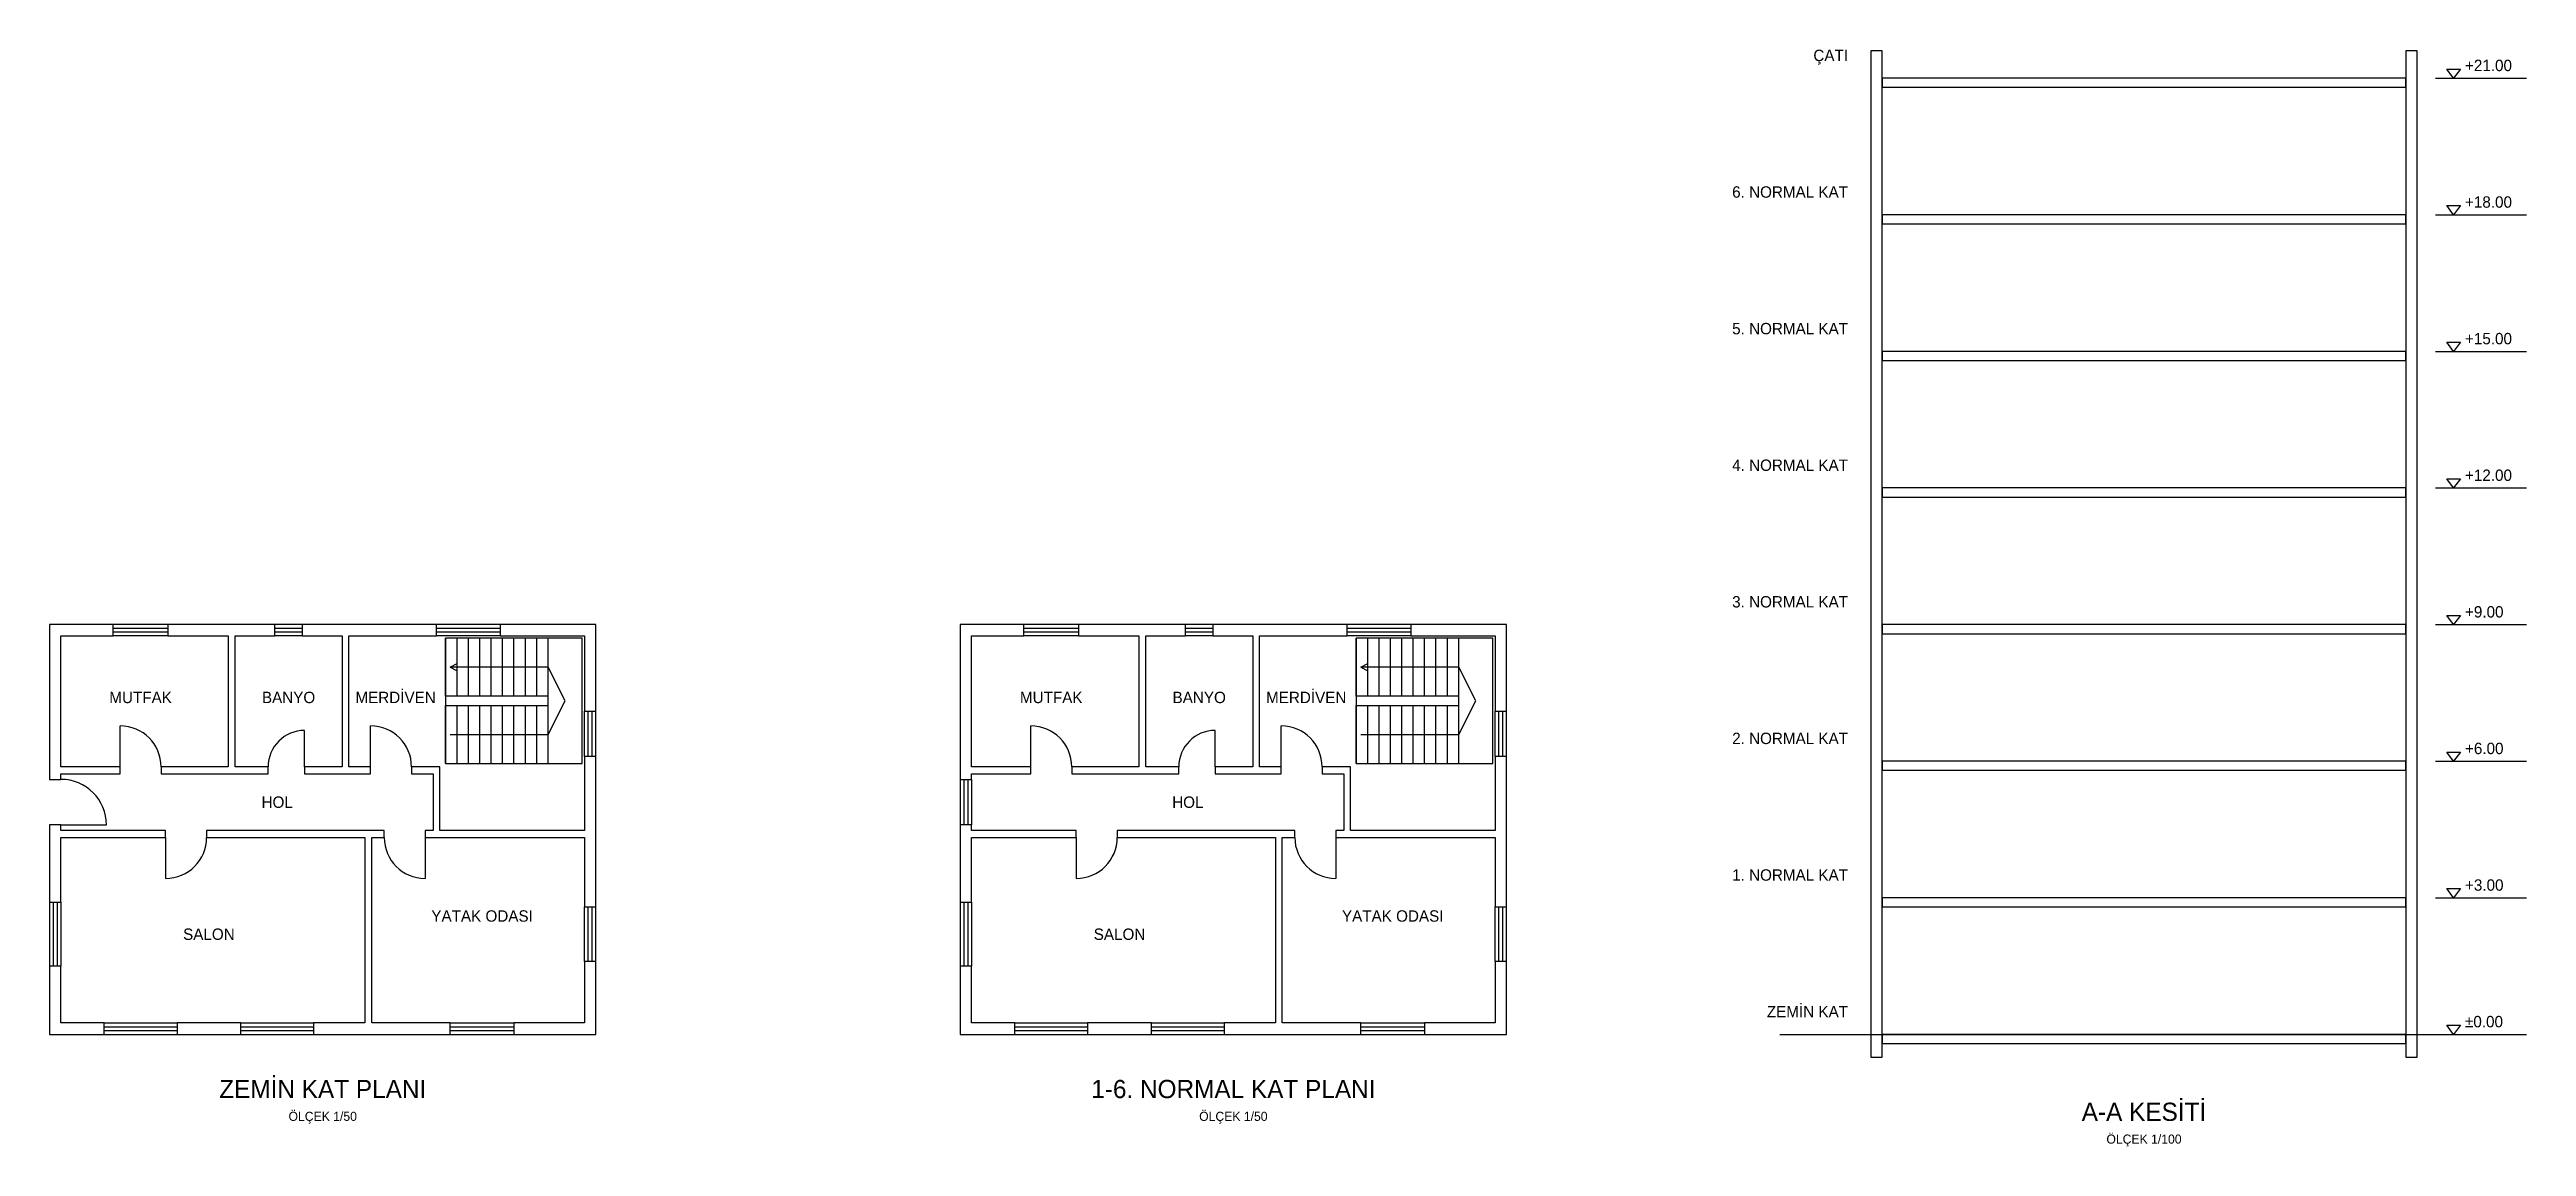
# Model space of a CAD drawing. Header units: centimetres. Extents: x 1000 to 6440, y 754 to 3163.
import ezdxf
from ezdxf.enums import TextEntityAlignment as Align

# ---------------------------------------------------------------- set-up
doc = ezdxf.new("R2010")
doc.units = ezdxf.units.CM
doc.header["$LTSCALE"] = 20
for name, color, linetype in [('DUVAR', 7, 'Continuous'), ('KAPI', 2, 'Continuous'), ('KESIT', 7, 'Continuous'), ('KOT', 1, 'Continuous'), ('MERDIVEN', 6, 'Continuous'), ('PENCERE', 4, 'Continuous'), ('YAZI', 7, 'Continuous')]:
    doc.layers.add(name, color=color, linetype=linetype)

msp = doc.modelspace()

# ---------------------------------------------------------------- linework, layer by layer
at = {"layer": 'DUVAR'}
for points in [[(1000, 1560), (1025, 1560), (1025, 1572.5), (1155, 1572.5), (1155, 1587.5), (1025, 1587.5), (1025, 1875), (1140, 1875), (1140, 1900), (1000, 1900)], [(1245, 1572.5), (1480, 1572.5), (1480, 1587.5), (1407.5, 1587.5), (1407.5, 1875), (1495, 1875), (1495, 1900), (1260, 1900), (1260, 1875), (1392.5, 1875), (1392.5, 1587.5), (1245, 1587.5)], [(1560, 1572.5), (1705, 1572.5), (1705, 1587.5), (1657.5, 1587.5), (1657.5, 1875), (1850, 1875), (1850, 1900), (1555, 1900), (1555, 1875), (1642.5, 1875), (1642.5, 1587.5), (1560, 1587.5)], [(2175, 1710), (2200, 1710), (2200, 1900), (1990, 1900), (1990, 1875), (2175, 1875)], [(3000, 1560), (3025, 1560), (3025, 1572.5), (3155, 1572.5), (3155, 1587.5), (3025, 1587.5), (3025, 1875), (3140, 1875), (3140, 1900), (3000, 1900)], [(3245, 1572.5), (3480, 1572.5), (3480, 1587.5), (3407.5, 1587.5), (3407.5, 1875), (3495, 1875), (3495, 1900), (3260, 1900), (3260, 1875), (3392.5, 1875), (3392.5, 1587.5), (3245, 1587.5)], [(3560, 1572.5), (3705, 1572.5), (3705, 1587.5), (3657.5, 1587.5), (3657.5, 1875), (3850, 1875), (3850, 1900), (3555, 1900), (3555, 1875), (3642.5, 1875), (3642.5, 1587.5), (3560, 1587.5)], [(4175, 1710), (4200, 1710), (4200, 1900), (3990, 1900), (3990, 1875), (4175, 1875)], [(2175, 1280), (2200, 1280), (2200, 1610), (2175, 1610), (2175, 1447.5), (1857.5, 1447.5), (1857.5, 1587.5), (1795, 1587.5), (1795, 1572.5), (1842.5, 1572.5), (1842.5, 1447.5), (1825, 1447.5), (1825, 1432.5), (2175, 1432.5)], [(4175, 1280), (4200, 1280), (4200, 1610), (4175, 1610), (4175, 1447.5), (3857.5, 1447.5), (3857.5, 1587.5), (3795, 1587.5), (3795, 1572.5), (3842.5, 1572.5), (3842.5, 1447.5), (3825, 1447.5), (3825, 1432.5), (4175, 1432.5)], [(1000, 1290), (1025, 1290), (1025, 1432.5), (1255, 1432.5), (1255, 1447.5), (1025, 1447.5), (1025, 1460), (1000, 1460)], [(1580, 1000), (1880, 1000), (1880, 1025), (1707.5, 1025), (1707.5, 1432.5), (1735, 1432.5), (1735, 1447.5), (1345, 1447.5), (1345, 1432.5), (1692.5, 1432.5), (1692.5, 1025), (1580, 1025)], [(3000, 1290), (3025, 1290), (3025, 1432.5), (3255, 1432.5), (3255, 1447.5), (3025, 1447.5), (3025, 1460), (3000, 1460)], [(3580, 1000), (3880, 1000), (3880, 1025), (3707.5, 1025), (3707.5, 1432.5), (3735, 1432.5), (3735, 1447.5), (3345, 1447.5), (3345, 1432.5), (3692.5, 1432.5), (3692.5, 1025), (3580, 1025)], [(1000, 1000), (1120, 1000), (1120, 1025), (1025, 1025), (1025, 1150), (1000, 1150)], [(2020, 1000), (2200, 1000), (2200, 1160), (2175, 1160), (2175, 1025), (2020, 1025)], [(3000, 1000), (3120, 1000), (3120, 1025), (3025, 1025), (3025, 1150), (3000, 1150)], [(4020, 1000), (4200, 1000), (4200, 1160), (4175, 1160), (4175, 1025), (4020, 1025)], [(1280, 1000), (1420, 1000), (1420, 1025), (1280, 1025)], [(3280, 1000), (3420, 1000), (3420, 1025), (3280, 1025)]]:
    msp.add_lwpolyline(points, close=True, dxfattribs=at)
at = {"layer": 'KAPI'}
for p, q in [((1155, 1587.5), (1155, 1677.5)), ((1560, 1587.5), (1560, 1667.5)), ((1705, 1587.5), (1705, 1677.5)), ((3155, 1587.5), (3155, 1677.5)), ((3560, 1587.5), (3560, 1667.5)), ((3705, 1587.5), (3705, 1677.5)), ((1025, 1460), (1125, 1460)), ((1255, 1432.5), (1255, 1342.5)), ((1825, 1432.5), (1825, 1342.5)), ((3255, 1432.5), (3255, 1342.5)), ((3825, 1432.5), (3825, 1342.5))]:
    msp.add_line(p, q, dxfattribs=at)
for centre, radius, start, end in [((1155, 1587.5), 90, 0, 90), ((1560, 1587.5), 80, 90, 180), ((1705, 1587.5), 90, 0, 90), ((3155, 1587.5), 90, 0, 90), ((3560, 1587.5), 80, 90, 180), ((3705, 1587.5), 90, 0, 90), ((1025, 1460), 100, 0, 90), ((1255, 1432.5), 90, 270, 0), ((1825, 1432.5), 90, 180, 270), ((3255, 1432.5), 90, 270, 0), ((3825, 1432.5), 90, 180, 270)]:
    msp.add_arc(centre, radius, start, end, dxfattribs=at)
at = {"layer": 'KESIT'}
msp.add_line((4800, 1000), (6400, 1000), dxfattribs=at)
for points in [[(5000, 950), (5025, 950), (5025, 3160), (5000, 3160)], [(6175, 950), (6200, 950), (6200, 3160), (6175, 3160)], [(5025, 3080), (6175, 3080), (6175, 3100), (5025, 3100)], [(5025, 2780), (6175, 2780), (6175, 2800), (5025, 2800)], [(5025, 2480), (6175, 2480), (6175, 2500), (5025, 2500)], [(5025, 2180), (6175, 2180), (6175, 2200), (5025, 2200)], [(5025, 1880), (6175, 1880), (6175, 1900), (5025, 1900)], [(5025, 1580), (6175, 1580), (6175, 1600), (5025, 1600)], [(5025, 1280), (6175, 1280), (6175, 1300), (5025, 1300)], [(5025, 980), (6175, 980), (6175, 1000), (5025, 1000)]]:
    msp.add_lwpolyline(points, close=True, dxfattribs=at)
at = {"layer": 'KOT'}
for p, q in [((6240, 3100), (6440, 3100)), ((6240, 2800), (6440, 2800)), ((6240, 2500), (6440, 2500)), ((6240, 2200), (6440, 2200)), ((6240, 1900), (6440, 1900)), ((6240, 1600), (6440, 1600)), ((6240, 1300), (6440, 1300)), ((6240, 1000), (6440, 1000))]:
    msp.add_line(p, q, dxfattribs=at)
for points in [[(6280, 3100), (6265, 3120), (6295, 3120)], [(6280, 2800), (6265, 2820), (6295, 2820)], [(6280, 2500), (6265, 2520), (6295, 2520)], [(6280, 2200), (6265, 2220), (6295, 2220)], [(6280, 1900), (6265, 1920), (6295, 1920)], [(6280, 1600), (6265, 1620), (6295, 1620)], [(6280, 1300), (6265, 1320), (6295, 1320)], [(6280, 1000), (6265, 1020), (6295, 1020)]]:
    msp.add_lwpolyline(points, close=True, dxfattribs=at)
at = {"layer": 'MERDIVEN'}
for p, q in [((1870, 1742.5), (1870, 1870)), ((1895, 1742.5), (1895, 1870)), ((1920, 1742.5), (1920, 1870)), ((1945, 1742.5), (1945, 1870)), ((1970, 1742.5), (1970, 1870)), ((1995, 1742.5), (1995, 1870)), ((2020, 1742.5), (2020, 1870)), ((2045, 1742.5), (2045, 1870)), ((2070, 1742.5), (2070, 1870)), ((2095, 1742.5), (2095, 1870)), ((3870, 1742.5), (3870, 1870)), ((3895, 1742.5), (3895, 1870)), ((3920, 1742.5), (3920, 1870)), ((3945, 1742.5), (3945, 1870)), ((3970, 1742.5), (3970, 1870)), ((3995, 1742.5), (3995, 1870)), ((4020, 1742.5), (4020, 1870)), ((4045, 1742.5), (4045, 1870)), ((4070, 1742.5), (4070, 1870)), ((4095, 1742.5), (4095, 1870)), ((1880, 1806.25), (1895, 1814.25)), ((1880, 1806.25), (1895, 1798.25)), ((3880, 1806.25), (3895, 1814.25)), ((3880, 1806.25), (3895, 1798.25)), ((1870, 1595), (1870, 1722.5)), ((1895, 1595), (1895, 1722.5)), ((1920, 1595), (1920, 1722.5)), ((1945, 1595), (1945, 1722.5)), ((1970, 1595), (1970, 1722.5)), ((1995, 1595), (1995, 1722.5)), ((2020, 1595), (2020, 1722.5)), ((2045, 1595), (2045, 1722.5)), ((2070, 1595), (2070, 1722.5)), ((2095, 1595), (2095, 1722.5)), ((3870, 1595), (3870, 1722.5)), ((3895, 1595), (3895, 1722.5)), ((3920, 1595), (3920, 1722.5)), ((3945, 1595), (3945, 1722.5)), ((3970, 1595), (3970, 1722.5)), ((3995, 1595), (3995, 1722.5)), ((4020, 1595), (4020, 1722.5)), ((4045, 1595), (4045, 1722.5)), ((4070, 1595), (4070, 1722.5)), ((4095, 1595), (4095, 1722.5))]:
    msp.add_line(p, q, dxfattribs=at)
for points in [[(1870, 1595), (2170, 1595), (2170, 1870), (1870, 1870)], [(3870, 1595), (4170, 1595), (4170, 1870), (3870, 1870)], [(1870, 1722.5), (2095, 1722.5), (2095, 1742.5), (1870, 1742.5)], [(3870, 1722.5), (4095, 1722.5), (4095, 1742.5), (3870, 1742.5)]]:
    msp.add_lwpolyline(points, close=True, dxfattribs=at)
for points in [[(1880, 1658.75), (2095, 1658.75), (2132.5, 1732.5), (2095, 1806.25), (1880, 1806.25)], [(3880, 1658.75), (4095, 1658.75), (4132.5, 1732.5), (4095, 1806.25), (3880, 1806.25)]]:
    msp.add_lwpolyline(points, dxfattribs=at)
at = {"layer": 'PENCERE'}
for p, q in [((1260, 1900), (1140, 1900)), ((1260, 1891.666667), (1140, 1891.666667)), ((1260, 1883.333333), (1140, 1883.333333)), ((1260, 1875), (1140, 1875)), ((1555, 1900), (1495, 1900)), ((1555, 1891.666667), (1495, 1891.666667)), ((1555, 1883.333333), (1495, 1883.333333)), ((1555, 1875), (1495, 1875)), ((1990, 1900), (1850, 1900)), ((1990, 1891.666667), (1850, 1891.666667)), ((1990, 1883.333333), (1850, 1883.333333)), ((1990, 1875), (1850, 1875)), ((3260, 1900), (3140, 1900)), ((3260, 1891.666667), (3140, 1891.666667)), ((3260, 1883.333333), (3140, 1883.333333)), ((3260, 1875), (3140, 1875)), ((3555, 1900), (3495, 1900)), ((3555, 1891.666667), (3495, 1891.666667)), ((3555, 1883.333333), (3495, 1883.333333)), ((3555, 1875), (3495, 1875)), ((3990, 1900), (3850, 1900)), ((3990, 1891.666667), (3850, 1891.666667)), ((3990, 1883.333333), (3850, 1883.333333)), ((3990, 1875), (3850, 1875)), ((2175, 1610), (2175, 1710)), ((2183.333333, 1610), (2183.333333, 1710)), ((2191.666667, 1610), (2191.666667, 1710)), ((2200, 1610), (2200, 1710)), ((4175, 1610), (4175, 1710)), ((4183.333333, 1610), (4183.333333, 1710)), ((4191.666667, 1610), (4191.666667, 1710)), ((4200, 1610), (4200, 1710)), ((3000, 1560), (3000, 1460)), ((3008.333333, 1560), (3008.333333, 1460)), ((3016.666667, 1560), (3016.666667, 1460)), ((3025, 1560), (3025, 1460)), ((1000, 1290), (1000, 1150)), ((1008.333333, 1290), (1008.333333, 1150)), ((1016.666667, 1290), (1016.666667, 1150)), ((1025, 1290), (1025, 1150)), ((2175, 1160), (2175, 1280)), ((2183.333333, 1160), (2183.333333, 1280)), ((2191.666667, 1160), (2191.666667, 1280)), ((2200, 1160), (2200, 1280)), ((3000, 1290), (3000, 1150)), ((3008.333333, 1290), (3008.333333, 1150)), ((3016.666667, 1290), (3016.666667, 1150)), ((3025, 1290), (3025, 1150)), ((4175, 1160), (4175, 1280)), ((4183.333333, 1160), (4183.333333, 1280)), ((4191.666667, 1160), (4191.666667, 1280)), ((4200, 1160), (4200, 1280)), ((1120, 1025), (1280, 1025)), ((1120, 1016.666667), (1280, 1016.666667)), ((1120, 1008.333333), (1280, 1008.333333)), ((1120, 1000), (1280, 1000)), ((1420, 1025), (1580, 1025)), ((1420, 1016.666667), (1580, 1016.666667)), ((1420, 1008.333333), (1580, 1008.333333)), ((1420, 1000), (1580, 1000)), ((1880, 1025), (2020, 1025)), ((1880, 1016.666667), (2020, 1016.666667)), ((1880, 1008.333333), (2020, 1008.333333)), ((1880, 1000), (2020, 1000)), ((3120, 1025), (3280, 1025)), ((3120, 1016.666667), (3280, 1016.666667)), ((3120, 1008.333333), (3280, 1008.333333)), ((3120, 1000), (3280, 1000)), ((3420, 1025), (3580, 1025)), ((3420, 1016.666667), (3580, 1016.666667)), ((3420, 1008.333333), (3580, 1008.333333)), ((3420, 1000), (3580, 1000)), ((3880, 1025), (4020, 1025)), ((3880, 1016.666667), (4020, 1016.666667)), ((3880, 1008.333333), (4020, 1008.333333)), ((3880, 1000), (4020, 1000))]:
    msp.add_line(p, q, dxfattribs=at)

# ---------------------------------------------------------------- texts
at = {"layer": 'KOT'}
for s, p in [('+21.00', (6305, 3108)), ('+18.00', (6305, 2808)), ('+15.00', (6305, 2508)), ('+12.00', (6305, 2208)), ('+9.00', (6305, 1908)), ('+6.00', (6305, 1608)), ('+3.00', (6305, 1308)), ('±0.00', (6305, 1008))]:
    msp.add_text(s, height=25, dxfattribs=at).set_placement(p, align=Align.BOTTOM_LEFT)
at = {"layer": 'YAZI'}
for s, p in [('ÇATI', (4950, 3130)), ('6. NORMAL KAT', (4950, 2830)), ('5. NORMAL KAT', (4950, 2530)), ('4. NORMAL KAT', (4950, 2230)), ('3. NORMAL KAT', (4950, 1930)), ('2. NORMAL KAT', (4950, 1630)), ('1. NORMAL KAT', (4950, 1330)), ('ZEMİN KAT', (4950, 1030))]:
    msp.add_text(s, height=25, dxfattribs=at).set_placement(p, align=Align.BOTTOM_RIGHT)
for s, height, p in [('MUTFAK', 25, (1200, 1740)), ('BANYO', 25, (1525, 1740)), ('MERDİVEN', 25, (1760, 1740)), ('MUTFAK', 25, (3200, 1740)), ('BANYO', 25, (3525, 1740)), ('MERDİVEN', 25, (3760, 1740)), ('HOL', 25, (1500, 1510)), ('HOL', 25, (3500, 1510)), ('YATAK ODASI', 25, (1950, 1260)), ('YATAK ODASI', 25, (3950, 1260)), ('SALON', 25, (1350, 1220)), ('SALON', 25, (3350, 1220)), ('ZEMİN KAT PLANI', 40, (1600, 880)), ('1-6. NORMAL KAT PLANI', 40, (3600, 880)), ('ÖLÇEK 1/50', 20, (1600, 820)), ('ÖLÇEK 1/50', 20, (3600, 820)), ('A-A KESİTİ', 40, (5600, 830)), ('ÖLÇEK 1/100', 20, (5600, 770))]:
    msp.add_text(s, height=height, dxfattribs=at).set_placement(p, align=Align.MIDDLE_CENTER)

doc.saveas('drawing.dxf')
